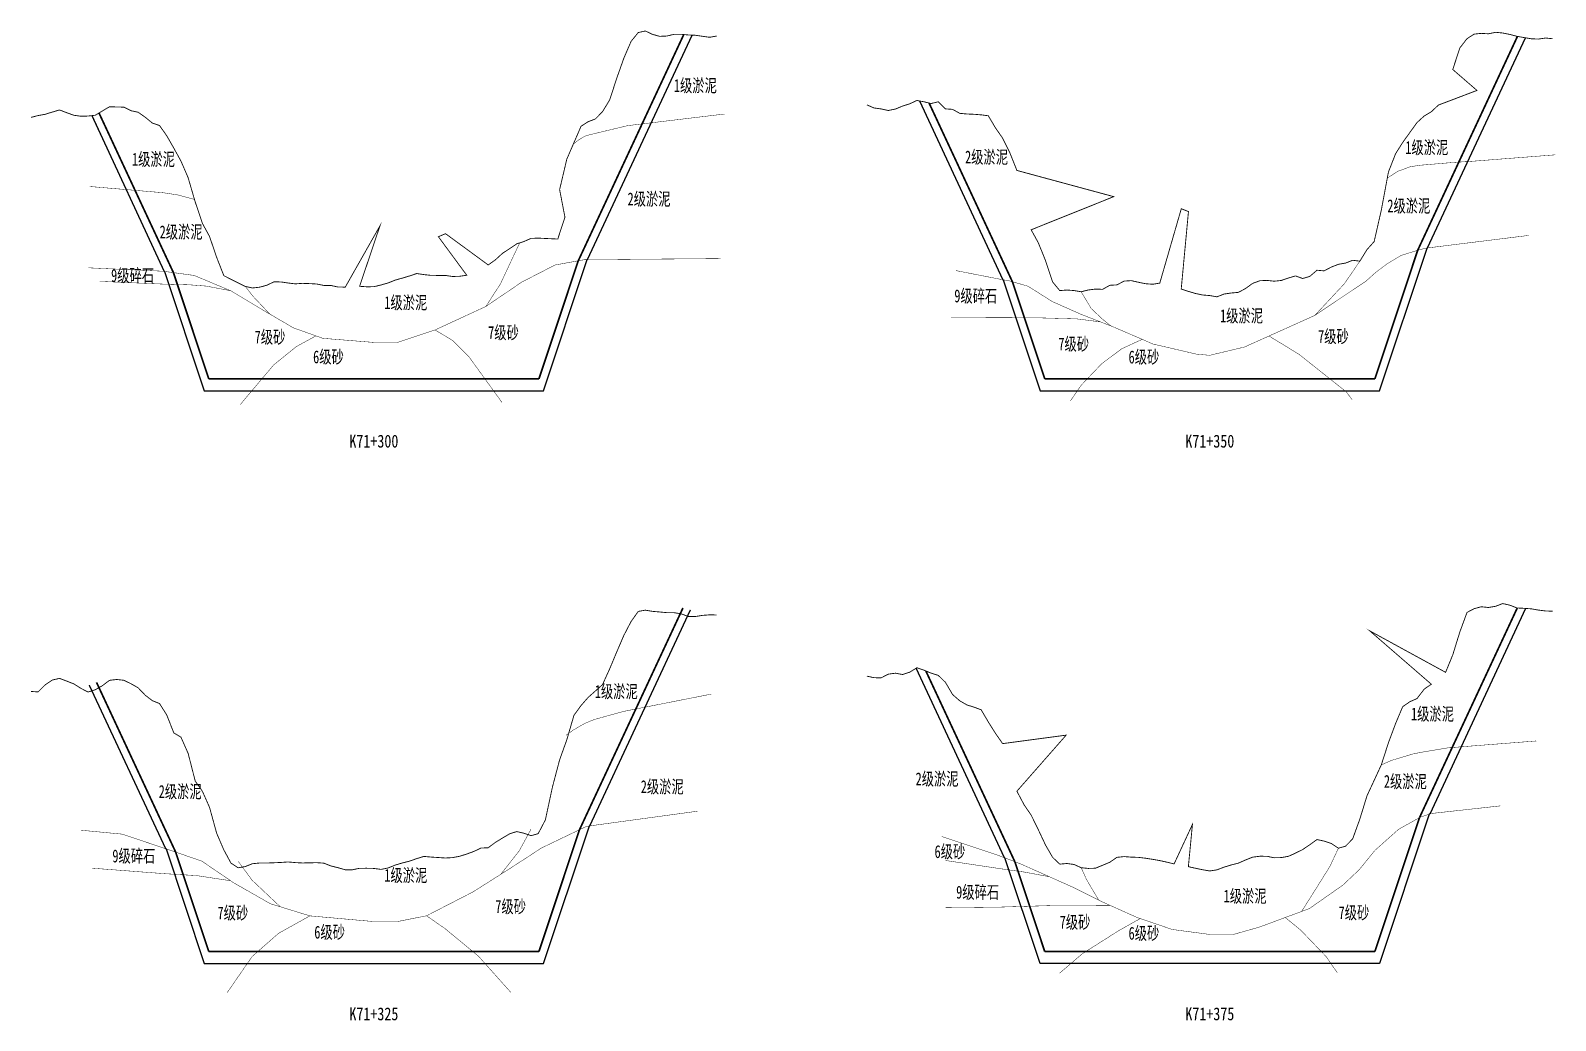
# Model space of a CAD drawing. Header units: millimetres. Extents: x 658 to 1043, y -8754 to -7848.
# Drawn here: x 679.9 to 1035.6, y -8733.6 to -8502.8 of the extents above; entities that cross this region are included whole.
import ezdxf
from ezdxf.enums import TextEntityAlignment as Align

# ---------------------------------------------------------------- set-up
doc = ezdxf.new("R2010")
doc.units = ezdxf.units.MM
doc.linetypes.add('ACAD_ISO02W100', pattern=[15, 12, -3])
doc.linetypes.add('ACAD_ISO05W100', pattern=[33, 24, -3, 0, -3, 0, -3])
for name, color, linetype in [('地质分层', 6, 'Continuous'), ('开挖线', 4, 'Continuous'), ('断面线', 20, 'Continuous'), ('桩号', 1, 'Continuous'), ('超挖框', 6, 'Continuous'), ('超挖线', 3, 'Continuous')]:
    doc.layers.add(name, color=color, linetype=linetype)
doc.styles.add('仿宋', font='仿宋_GB2312.ttf', dxfattribs={"width": 0.8})
doc.styles.add('仿宋GB2312', font='仿宋_GB2312.ttf', dxfattribs={"width": 0.7, "height": 2.5})
doc.styles.add('仿宋体', font='仿宋_GB2312.ttf', dxfattribs={"width": 0.8})

msp = doc.modelspace()

# ---------------------------------------------------------------- linework, layer by layer
at = {"layer": '地质分层', "linetype": 'ACAD_ISO05W100', "ltscale": 0.2, "const_width": 0.1, "flags": 128}
for points in [[(806.51, -8529.29), (807.73, -8528.32), (809.17, -8527.44), (810.17, -8527.13), (819.18, -8524.97), (841.79, -8522.26)], [(996.4, -8537.2), (998.82, -8535.62), (1001.82, -8534.53), (1004.17, -8534.19), (1011.48, -8533.57), (1016.23, -8533.27), (1035.59, -8531.77)], [(693.68, -8539.15), (710.83, -8540.6), (714.26, -8541.12), (718.15, -8542.16)], [(895.81, -8558.76), (905.83, -8560.72), (908.39, -8561.19), (912.57, -8562.39), (918.27, -8565.98), (924.75, -8568.86), (932.49, -8571.88), (941.77, -8575.88), (951.98, -8578.25), (955, -8578.5), (963.09, -8576.57), (979.5, -8569.2), (991.39, -8561.25), (993.75, -8559.14), (996.27, -8557.24), (999.68, -8555.2), (1004.17, -8553.82), (1005.6, -8553.5), (1029.42, -8550.55)], [(786.12, -8567.12), (789.53, -8561.84), (792.71, -8555.05), (794.02, -8552.29)], [(693.42, -8558.11), (710.83, -8558.9), (718.09, -8559.89), (726.59, -8563.45), (733.76, -8567.75), (741.24, -8572.11), (748.09, -8574.54), (760, -8575.5), (765.5, -8575.5), (774.25, -8572.6), (786.12, -8567.12), (794.49, -8561.44), (802.27, -8557.45), (809.17, -8556.2), (840.86, -8555.96)], [(990, -8556.56), (986.41, -8561.79), (979.5, -8569.2)], [(696.07, -8561.27), (710.83, -8561.9), (716.86, -8562.06), (720.91, -8562.37), (726.59, -8563.45)], [(730, -8562.44), (731.82, -8564.76), (735.71, -8568.88)], [(925, -8563.69), (927.31, -8567.58), (929.81, -8569.94), (931.88, -8571.64)], [(894.64, -8569.79), (905.83, -8569.72), (915.43, -8569.78), (923.95, -8570.01), (929.5, -8570.71)], [(774.25, -8572.6), (778.36, -8575.03), (782.23, -8578.92), (789.9, -8589.5)], [(728.83, -8590.03), (729.74, -8588.9), (736.6, -8580.77), (741.89, -8576.49), (746.48, -8573.97)], [(922.47, -8589.14), (925.02, -8585.45), (929.81, -8580.44), (934.46, -8576.97), (939.23, -8574.78)], [(968.81, -8574), (975.81, -8578.27), (986.8, -8587), (988.22, -8588.85)], [(804.83, -8667.08), (806.55, -8665.83), (809.17, -8664.32), (811.37, -8663.41), (818.24, -8661.51), (838.74, -8657.47)], [(995, -8673.98), (997.47, -8672.9), (1002.54, -8671.39), (1004.17, -8671.07), (1010.47, -8670.01), (1031.13, -8668.4)], [(892.45, -8690.67), (905.83, -8695.13), (910.97, -8697.1), (922.82, -8702.38), (930.03, -8705.96), (938.02, -8709.54), (946.24, -8712.34), (955, -8713.5), (960.5, -8713.5), (966.52, -8711.8), (978.22, -8707.47), (986.04, -8702), (989.83, -8698.43), (993.51, -8693.91), (999.06, -8688.97), (1004.17, -8686.13), (1006.73, -8685.3), (1022.76, -8683.53)], [(691.65, -8689.2), (701.3, -8690.12), (710.83, -8693.31), (719.84, -8696.39), (727.24, -8701.43), (735.86, -8706.34), (745.08, -8709.17), (760, -8710.5), (765.5, -8710.5), (772.28, -8709.15), (783.08, -8703.61), (791.93, -8698.01), (799.09, -8693.35), (809.17, -8688.51), (809.81, -8688.27), (835.52, -8684.77)], [(796.67, -8688.95), (793.9, -8694.01), (789.62, -8699.47)], [(985, -8693.4), (982.98, -8697.7), (979.24, -8703.67), (976.41, -8708.14)], [(728.33, -8696.43), (731.58, -8700.84), (738.16, -8707.05)], [(893.29, -8696.25), (905.83, -8698.13), (911.74, -8698.96), (917.55, -8700.04)], [(694.27, -8698.05), (710.83, -8699.31), (718.62, -8699.78), (726.58, -8700.98)], [(925, -8697.95), (926.22, -8700.66), (929.07, -8705.48)], [(893.41, -8707.26), (905.83, -8707.13), (918.03, -8706.77), (931.7, -8706.71)], [(745.08, -8709.17), (737.75, -8713.25), (731.61, -8718.63), (725.78, -8727.06)], [(772.28, -8709.15), (776.56, -8712.11), (784.39, -8718.56), (791.94, -8727)], [(919.99, -8722.51), (925.23, -8718.02), (933.76, -8712.61), (938.77, -8709.8)], [(972.6, -8709.55), (976.17, -8712.46), (982.09, -8718.61), (984.75, -8722.45)]]:
    msp.add_lwpolyline(points, dxfattribs=at)
at = {"layer": '开挖线', "linetype": 'Continuous', "const_width": 0.4, "flags": 128}
for points in [[(807.68, -8556.47), (832.29, -8503.73)], [(1003.49, -8554.03), (1026.76, -8504.17)], [(908.95, -8561.36), (889.51, -8519.69)], [(713.24, -8559.23), (695.88, -8522.02)], [(993.5, -8584), (1003.49, -8554.03)], [(721.5, -8584), (713.24, -8559.23)], [(798.5, -8584), (807.68, -8556.47)], [(916.5, -8584), (908.95, -8561.36)], [(721.5, -8584), (798.5, -8584)], [(916.5, -8584), (993.5, -8584)], [(807.97, -8689.08), (832.1, -8637.39)], [(1003.91, -8686.27), (1026.72, -8637.4)], [(713.77, -8694.32), (695.31, -8654.76)], [(909.52, -8696.55), (888.76, -8652.08)], [(993.5, -8717.5), (1003.91, -8686.27)], [(798.5, -8717.5), (807.97, -8689.08)], [(721.5, -8717.5), (713.77, -8694.32)], [(916.5, -8717.5), (909.52, -8696.55)], [(721.5, -8717.5), (798.5, -8717.5)], [(916.5, -8717.5), (993.5, -8717.5)]]:
    msp.add_lwpolyline(points, dxfattribs=at)
at = {"layer": '断面线', "linetype": 'Continuous', "const_width": 0.2}
for points in [[(680, -8523.04), (680, -8523.04), (681.67, -8522.62), (683.33, -8522.32), (685, -8521.8), (686.67, -8521.31), (688.33, -8521.94), (690, -8522.55), (691.67, -8522.77), (693.33, -8522.73), (695, -8522.54), (696.67, -8521.55), (698.33, -8520.56), (700, -8520.62), (701.67, -8520.65), (703.33, -8521.48), (705, -8521.84), (706.67, -8523.01), (708.33, -8524.37), (710, -8524.94), (711.67, -8527.31), (713.33, -8530.21), (715, -8533.23), (716.67, -8537.1), (718.33, -8542.78), (720, -8547.75), (721.67, -8550.81), (723.33, -8555.68), (725, -8559.94), (726.67, -8560.78), (728.33, -8561.63), (730, -8562.44), (731.67, -8562.81), (733.33, -8562.63), (735, -8562.18), (736.67, -8561.39), (738.33, -8561.4), (740, -8561.65), (741.67, -8561.85), (743.33, -8561.73), (745, -8561.79), (746.67, -8561.88), (748.33, -8562.21), (750, -8562.23), (751.67, -8562.59), (753.33, -8562.6), (761.42, -8548.32), (756.67, -8562.42), (758.33, -8562.53), (760, -8562.51), (761.67, -8562.11), (763.33, -8561.63), (765, -8560.96), (766.67, -8560.5), (768.33, -8560), (770, -8559.44), (771.67, -8559.69), (773.33, -8559.87), (775, -8559.88), (776.67, -8559.88), (778.33, -8560.13), (780, -8560.08), (781.67, -8559.84), (775.05, -8550.86), (776.72, -8550.15), (786.67, -8557.44), (788.33, -8556.26), (790, -8554.73), (791.67, -8553.64), (793.33, -8552.52), (795, -8551.98), (796.67, -8551.25), (798.33, -8551.19), (802.9, -8551.4), (804.57, -8546.32), (803.33, -8539.87), (805, -8532.8), (806.67, -8528.93), (808.33, -8525.11), (810, -8524.04), (811.67, -8523.41), (813.33, -8521.72), (815, -8518.98), (816.67, -8513.87), (818.33, -8509.19), (820, -8505.32), (821.67, -8503.27), (823.33, -8502.9), (825, -8503.69), (826.67, -8504.15), (828.33, -8504.08), (830, -8503.69), (831.67, -8503.67), (833.33, -8503.83), (835, -8503.9), (836.67, -8504.14), (838.33, -8504.37), (840, -8504.07)], [(875, -8520.12), (875, -8520.12), (876.67, -8520.85), (878.33, -8521.07), (880, -8521.44), (881.67, -8521.1), (883.33, -8520.4), (885, -8519.88), (886.67, -8519.1), (888.33, -8519.41), (890, -8519.81), (891.67, -8519.4), (893.33, -8521.06), (895, -8521.17), (896.67, -8522.1), (898.33, -8522.25), (900, -8522.32), (901.67, -8522.45), (903.33, -8522.67), (905, -8525.49), (906.67, -8527.89), (908.33, -8531.24), (910, -8535.41), (932.59, -8541.52), (913.33, -8549.24), (915, -8552.29), (916.67, -8556.41), (918.33, -8561.4), (920, -8563.42), (921.67, -8563.29), (923.33, -8563.41), (925, -8563.69), (926.67, -8563.27), (928.33, -8563.07), (930, -8563.12), (931.67, -8562.18), (933.33, -8562.09), (935, -8561.2), (936.67, -8561.1), (938.33, -8561.47), (940, -8561.81), (941.67, -8561.94), (943.33, -8561.67), (948.35, -8544.33), (950.02, -8545), (948.33, -8563.06), (950, -8563.6), (951.67, -8564.1), (953.33, -8564.44), (955, -8564.58), (956.67, -8564.87), (958.33, -8564.22), (960, -8563.98), (961.67, -8563.83), (963.33, -8562.94), (965, -8561.73), (966.67, -8561.12), (968.33, -8561.04), (970, -8561.23), (971.67, -8561.06), (973.33, -8560.48), (975, -8560), (976.67, -8560.6), (978.33, -8560.1), (980, -8558.67), (981.67, -8558.82), (983.33, -8557.94), (985, -8557.29), (986.67, -8557), (988.33, -8556.35), (990, -8556.56), (991.67, -8553.85), (993.33, -8552.01), (995, -8544.69), (996.67, -8535.77), (998.33, -8531.52), (1000, -8528.88), (1001.67, -8526.56), (1003.33, -8524.25), (1005, -8522.73), (1006.67, -8521.73), (1008.33, -8520.17), (1017.32, -8516.76), (1011.67, -8511.88), (1013.33, -8506.85), (1015, -8504.69), (1016.67, -8503.63), (1018.33, -8503.46), (1020, -8503.56), (1021.67, -8503.21), (1023.33, -8503.37), (1025, -8503.71), (1026.67, -8504.15), (1028.33, -8504.44), (1030, -8504.72), (1031.67, -8504.79), (1033.33, -8504.54), (1035, -8504.71)], [(875, -8653.29), (875, -8653.29), (876.67, -8653.65), (878.33, -8653.69), (880, -8652.83), (881.67, -8652.6), (883.33, -8652.91), (885, -8652.37), (886.67, -8651.33), (888.33, -8651.9), (890, -8652.59), (891.67, -8653.12), (893.33, -8654.74), (895, -8657.58), (896.67, -8659.04), (898.33, -8659.99), (900, -8660.52), (901.67, -8661.14), (903.33, -8663.97), (905, -8666.62), (906.67, -8669.02), (921.49, -8667.04), (910, -8680.11), (911.67, -8683.27), (913.33, -8685.69), (915, -8689.1), (916.67, -8692.65), (918.33, -8695.52), (920, -8697.11), (921.67, -8696.96), (923.33, -8697.19), (925, -8697.95), (926.67, -8698.11), (928.33, -8698.06), (930, -8697.37), (931.67, -8696.67), (933.33, -8695.53), (935, -8695.35), (936.67, -8695.48), (938.33, -8695.53), (940, -8695.73), (941.67, -8695.99), (943.33, -8696.28), (945, -8696.65), (946.67, -8697.06), (950.95, -8687.85), (950, -8697.7), (951.67, -8698.07), (953.33, -8698.42), (955, -8698.7), (956.67, -8698.44), (958.33, -8697.81), (960, -8697.3), (961.67, -8696.88), (963.33, -8696.14), (965, -8695.48), (966.67, -8695.27), (968.33, -8695.28), (970, -8695.62), (971.67, -8695.58), (973.33, -8695.29), (975, -8694.54), (976.67, -8693.71), (978.33, -8692.58), (980, -8691.38), (981.67, -8691.74), (983.33, -8692.29), (985, -8693.4), (986.67, -8692.92), (988.33, -8691.21), (990, -8686.6), (991.67, -8681.17), (993.33, -8677.6), (995, -8673.98), (996.67, -8668.82), (998.33, -8664.35), (1000, -8660.4), (1001.67, -8659.25), (1003.33, -8658.52), (1005, -8656.33), (1006.67, -8655.17), (992.33, -8642.75), (1010, -8652.4), (1011.67, -8648.34), (1013.33, -8642.97), (1015, -8638.44), (1016.67, -8637.56), (1018.33, -8637.11), (1020, -8637.29), (1021.67, -8637), (1023.33, -8636.37), (1025, -8636.75), (1026.67, -8637.4), (1028.33, -8637.48), (1030, -8637.6), (1031.67, -8637.89), (1033.33, -8638.1), (1035, -8638.15)], [(680, -8656.85), (680, -8656.85), (681.67, -8656.97), (683.33, -8655.32), (685, -8654.19), (686.67, -8653.81), (688.33, -8654.44), (690, -8655.09), (691.67, -8656.14), (693.33, -8657), (695, -8656.46), (696.67, -8655.52), (698.33, -8654.26), (700, -8654.07), (701.67, -8654.25), (703.33, -8655.05), (705, -8656), (706.67, -8657.74), (708.33, -8659.01), (710, -8659.68), (711.67, -8662.32), (713.33, -8666.51), (715, -8667.52), (716.67, -8671.29), (718.33, -8677.76), (720, -8680.13), (721.67, -8683.89), (723.33, -8689.92), (725, -8693.8), (726.67, -8696.87), (728.33, -8697.96), (730, -8697.68), (731.67, -8697.01), (733.33, -8696.85), (735, -8696.85), (736.67, -8696.79), (738.33, -8696.72), (740, -8696.6), (741.67, -8696.75), (743.33, -8696.84), (745, -8696.8), (746.67, -8696.77), (748.33, -8696.88), (750, -8697.54), (751.67, -8697.95), (753.33, -8698.43), (755, -8698.42), (756.67, -8698.08), (758.33, -8698.07), (760, -8698.11), (761.67, -8698.34), (763.33, -8698), (765, -8697.32), (766.67, -8696.83), (768.33, -8696.41), (770, -8695.82), (771.67, -8695.31), (773.33, -8695.46), (775, -8695.57), (776.67, -8695.68), (778.33, -8695.59), (780, -8695.28), (781.67, -8694.75), (783.33, -8694.15), (785, -8693.36), (786.67, -8693.29), (788.33, -8692.05), (790, -8691.03), (791.67, -8690.04), (793.33, -8689.52), (795, -8689.9), (796.67, -8690.48), (798.33, -8690), (800, -8686.81), (801.67, -8679.07), (803.33, -8672.79), (805, -8668.14), (806.67, -8662.42), (808.33, -8660.14), (810, -8658.23), (811.67, -8656.75), (813.33, -8655.28), (815, -8651.6), (816.67, -8647.61), (818.33, -8643.75), (820, -8640.56), (821.67, -8638.2), (823.33, -8637.91), (825, -8638.19), (826.67, -8638.33), (828.33, -8638.49), (830, -8638.49), (831.67, -8638.76), (833.33, -8639.38), (835, -8639.39), (836.67, -8639.12), (838.33, -8639), (840, -8639.03)]]:
    msp.add_lwpolyline(points, dxfattribs=at)
at = {"layer": '超挖框'}
for points in [[(694.17, -8522.64), (711.11, -8558.94), (711.15, -8558.95), (720.42, -8586.75), (799.58, -8586.75), (809.77, -8556.19), (809.81, -8556.19), (834.23, -8503.86)], [(887.29, -8519.22), (906.73, -8560.89), (906.8, -8560.9), (915.42, -8586.75), (994.58, -8586.75), (1005.67, -8553.49), (1005.75, -8553.48), (1028.61, -8504.49)], [(693.6, -8655.38), (711.39, -8693.5), (711.52, -8693.55), (720.42, -8720.25), (799.58, -8720.25), (810.27, -8688.2), (810.39, -8688.19), (833.88, -8637.85)], [(1028.67, -8637.51), (1006.3, -8685.44), (1006.17, -8685.48), (994.58, -8720.25), (915.42, -8720.25), (907.22, -8695.67), (907.08, -8695.61), (886.47, -8651.46)]]:
    msp.add_lwpolyline(points, dxfattribs=at)
at = {"layer": '超挖线', "linetype": 'ACAD_ISO02W100', "ltscale": 0.5, "const_width": 0.2, "flags": 128}
for points in [[(809.81, -8556.19), (834.23, -8503.86)], [(1005.75, -8553.48), (1028.61, -8504.49)], [(906.73, -8560.89), (887.29, -8519.22)], [(711.11, -8558.94), (694.17, -8522.64)], [(994.58, -8586.75), (1005.67, -8553.49)], [(720.42, -8586.75), (711.15, -8558.95)], [(799.58, -8586.75), (809.77, -8556.19)], [(915.42, -8586.75), (906.8, -8560.9)], [(720.42, -8586.75), (799.58, -8586.75)], [(915.42, -8586.75), (994.58, -8586.75)], [(810.39, -8688.19), (833.88, -8637.85)], [(1006.3, -8685.44), (1028.67, -8637.51)], [(907.08, -8695.61), (886.47, -8651.46)], [(711.39, -8693.5), (693.6, -8655.38)], [(994.58, -8720.25), (1006.17, -8685.48)], [(799.58, -8720.25), (810.27, -8688.2)], [(720.42, -8720.25), (711.52, -8693.55)], [(915.42, -8720.25), (907.22, -8695.67)], [(720.42, -8720.25), (799.58, -8720.25)], [(915.42, -8720.25), (994.58, -8720.25)]]:
    msp.add_lwpolyline(points, dxfattribs=at)

# ---------------------------------------------------------------- texts
at = {"layer": '地质分层', "linetype": 'Continuous', "width": 0.7}
for s, style, p in [('1级淤泥', '仿宋体', (835, -8515.61)), ('2级淤泥', '仿宋体', (902.92, -8532.28)), ('1级淤泥', '仿宋体', (1005.62, -8530.05)), ('1级淤泥', '仿宋体', (708.59, -8532.79)), ('2级淤泥', '仿宋体', (824.19, -8542.06)), ('2级淤泥', '仿宋体', (1001.43, -8543.66)), ('2级淤泥', '仿宋体', (715.04, -8549.73)), ('9级碎石', '仿宋GB2312', (703.71, -8559.89)), ('1级淤泥', '仿宋体', (767.45, -8566.21)), ('9级碎石', '仿宋GB2312', (900.41, -8564.65)), ('1级淤泥', '仿宋体', (962.4, -8569.28)), ('7级砂', '仿宋GB2312', (735.77, -8574.24)), ('7级砂', '仿宋GB2312', (790.23, -8573.2)), ('7级砂', '仿宋GB2312', (983.83, -8574.11)), ('7级砂', '仿宋GB2312', (923.25, -8575.86)), ('6级砂', '仿宋GB2312', (749.4, -8578.86)), ('6级砂', '仿宋GB2312', (939.63, -8578.89)), ('1级淤泥', '仿宋体', (816.55, -8656.85)), ('1级淤泥', '仿宋体', (1006.95, -8662.1)), ('2级淤泥', '仿宋体', (891.38, -8677.23)), ('2级淤泥', '仿宋体', (1000.62, -8677.82)), ('2级淤泥', '仿宋体', (714.82, -8680.18)), ('2级淤泥', '仿宋体', (827.27, -8679.05)), ('9级碎石', '仿宋GB2312', (704.01, -8695.2)), ('6级砂', '仿宋GB2312', (894.37, -8694.19)), ('1级淤泥', '仿宋体', (767.45, -8699.71)), ('9级碎石', '仿宋GB2312', (900.84, -8703.65)), ('1级淤泥', '仿宋体', (963.24, -8704.55)), ('7级砂', '仿宋GB2312', (727.1, -8708.48)), ('7级砂', '仿宋GB2312', (791.9, -8706.99)), ('7级砂', '仿宋GB2312', (988.62, -8708.41)), ('6级砂', '仿宋GB2312', (749.68, -8712.96)), ('7级砂', '仿宋GB2312', (923.56, -8710.63)), ('6级砂', '仿宋GB2312', (939.63, -8713.21))]:
    msp.add_text(s, height=3, dxfattribs=dict(at, style=style)).set_placement(p, align=Align.MIDDLE_CENTER)
at = {"layer": '桩号', "style": '仿宋', "width": 0.8}
for s, p in [('K71+300', (760, -8598.53)), ('K71+350', (955, -8598.53)), ('K71+325', (760, -8732.03)), ('K71+375', (955, -8732.03))]:
    msp.add_text(s, height=3, dxfattribs=at).set_placement(p, align=Align.MIDDLE)

doc.saveas('drawing.dxf')
